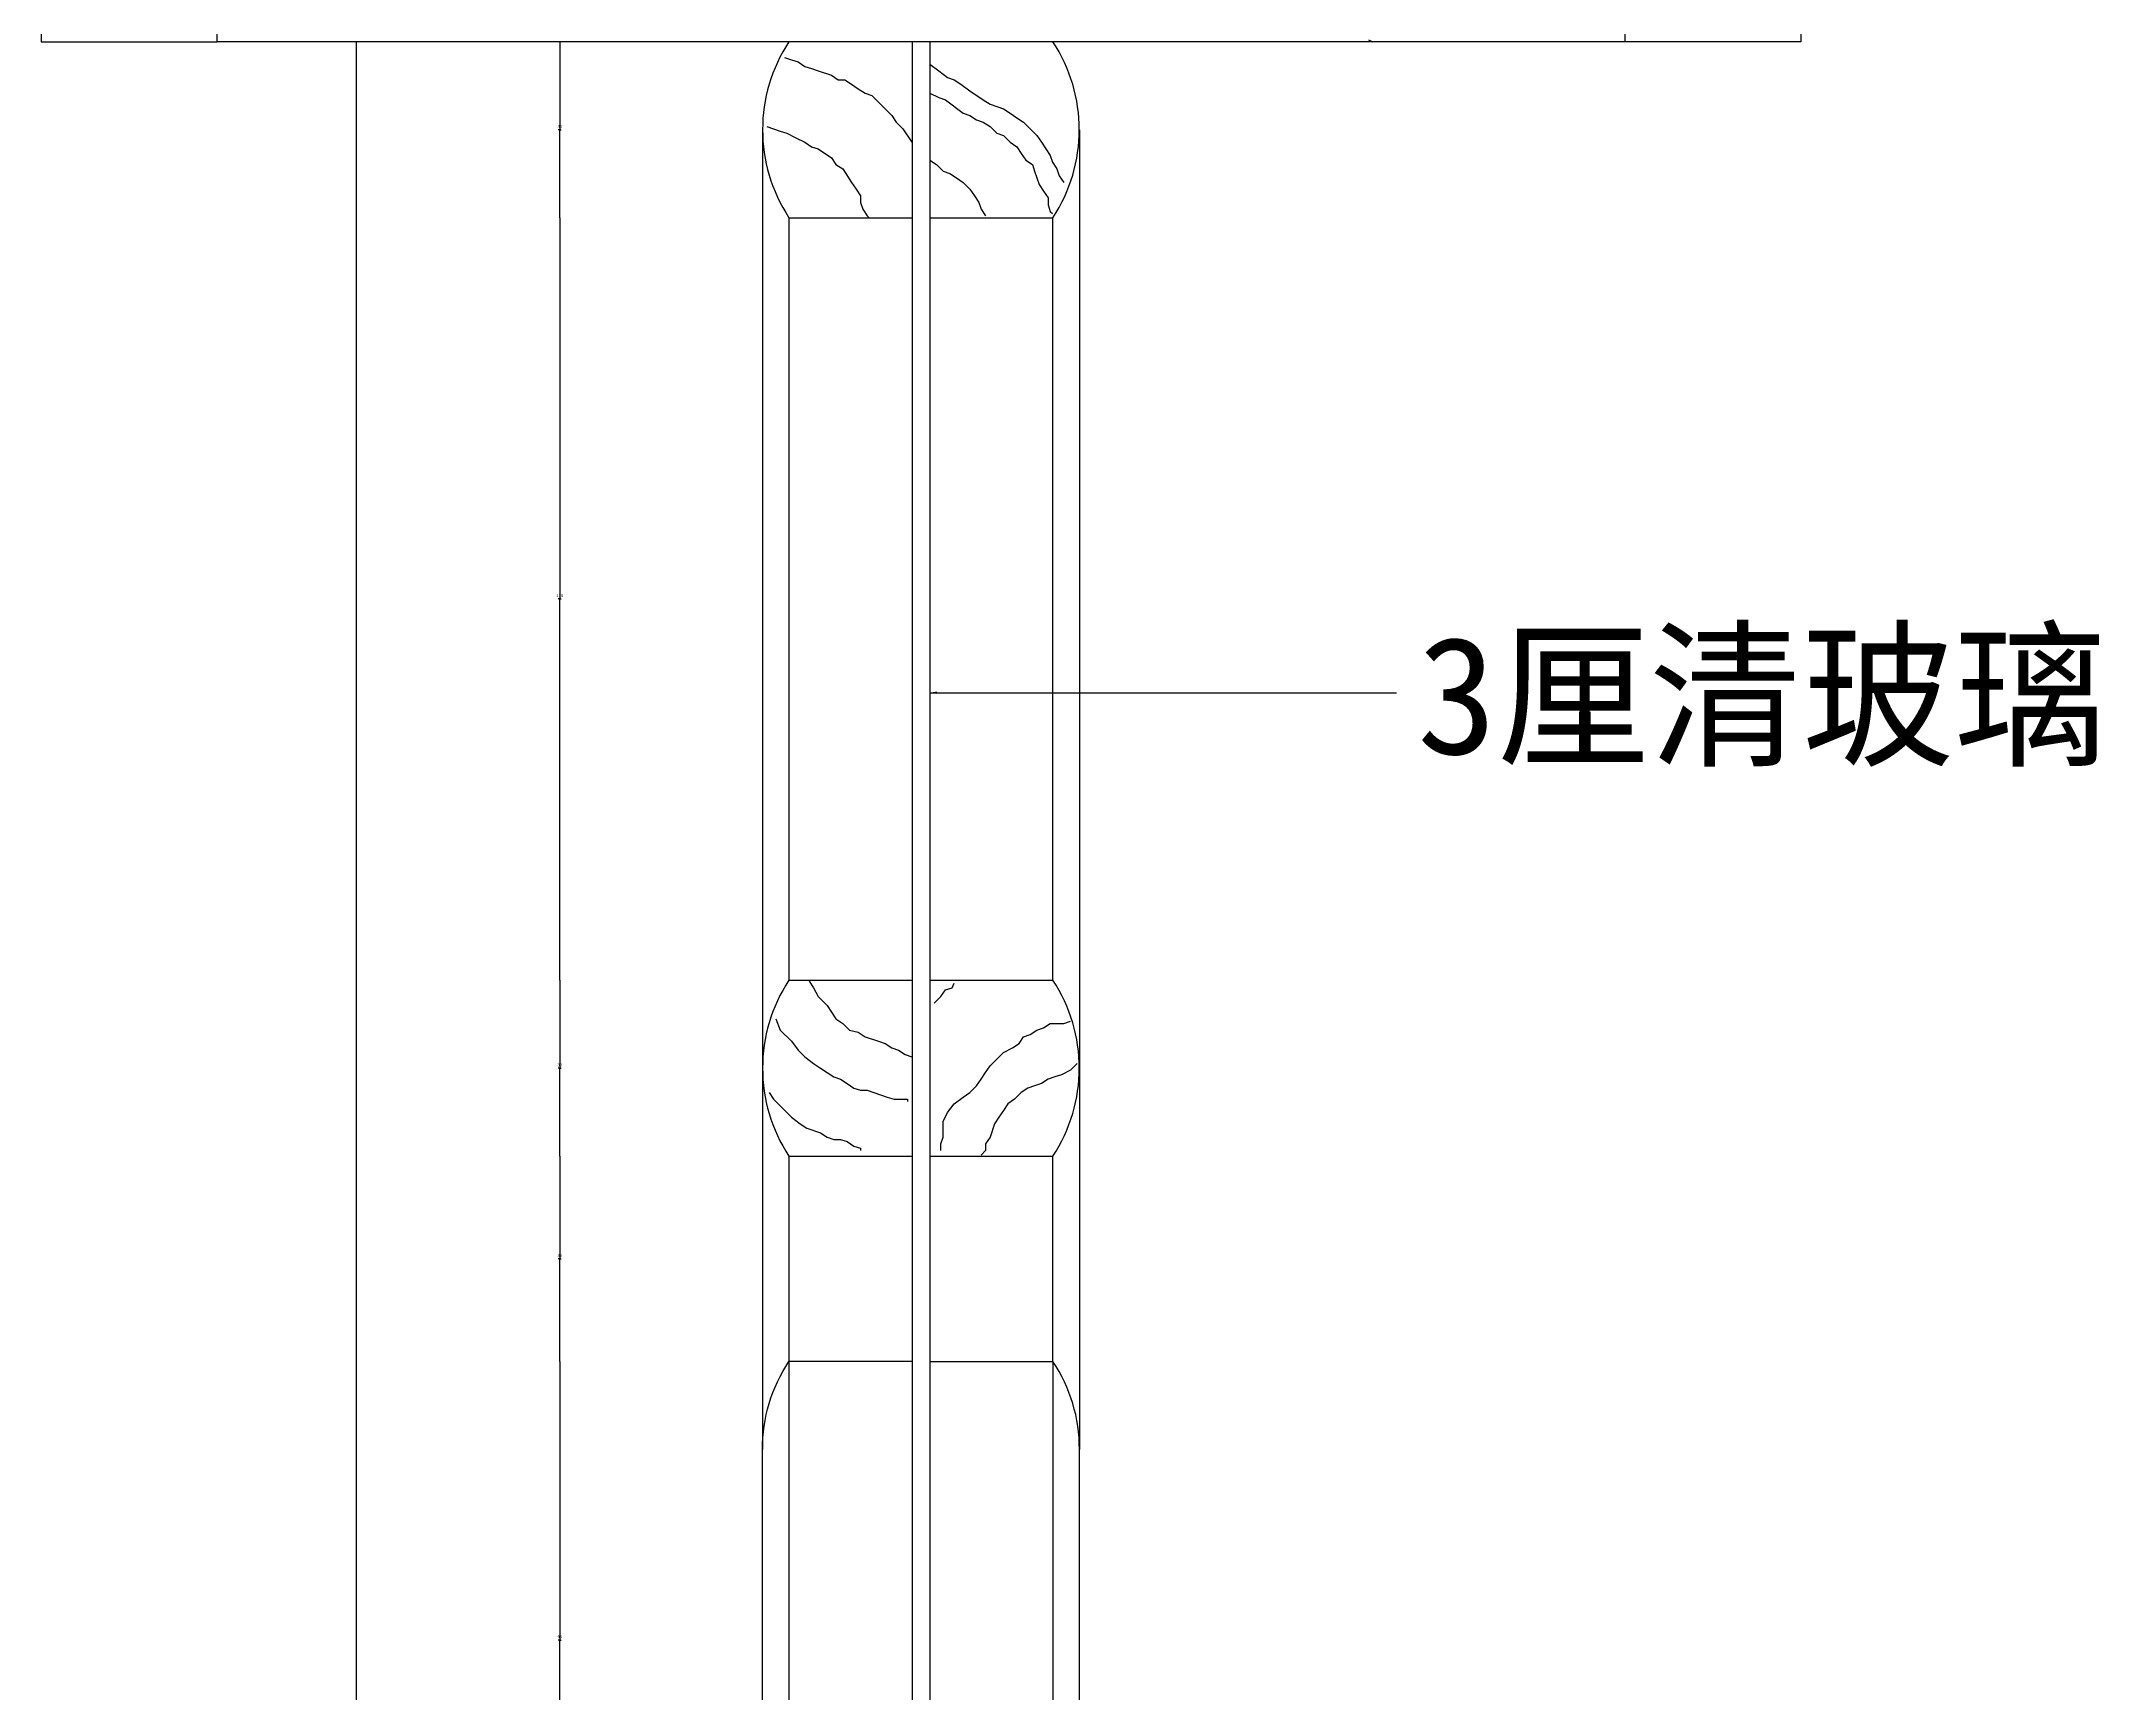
# Model space of a CAD drawing. Header units: metres. Extents: x 88 to 3581, y 92 to 4705.
# Drawn here: x 2782 to 3484, y 3076 to 3639 of the extents above; entities that cross this region are included whole.
import ezdxf

# ---------------------------------------------------------------- set-up
doc = ezdxf.new("R2010")
doc.units = ezdxf.units.M
for name, color, linetype in [('3', 3, 'Continuous'), ('4', 4, 'Continuous'), ('7', 7, 'Continuous'), ('BH', 3, 'Continuous'), ('DIM', 3, 'Continuous'), ('TEXT', 3, 'Continuous')]:
    doc.layers.add(name, color=color, linetype=linetype)
doc.dimstyles.get("Standard").update_dxf_attribs({"dimtxt": 2.5, "dimasz": 2.5, "dimexe": 1.25, "dimexo": 0.625, "dimtad": 1, "dimcen": 2.5, "dimazin": 3, "dimtfac": 1, "dimtmove": 0, "dimatfit": 3})

# ---------------------------------------------------------------- blocks, each defined once
blk = doc.blocks.new('*D1')
for p, q in [((2889.34, 3638.98), (2889.34, 2338.98)), ((2889.09, 2338.98), (2888.84, 2338.98)), ((2889.34, 1038.98), (2889.34, 2338.98)), ((2889.34, 2338.98), (2889.34, 2338.98)), ((2889.59, 2338.98), (2889.84, 2338.98))]:
    blk.add_line(p, q)
at = {"layer": 'Defpoints'}
for p in [(2889.34, 3638.98), (2889.34, 2338.98), (2889.34, 1038.98)]:
    blk.add_point(p, dxfattribs=at)
at = {"layer": 'DIM', "insert": (2889.34, 2340.105), "char_height": 1, "attachment_point": 5}
blk.add_mtext('1300', dxfattribs=at)
blk = doc.blocks.new('*D38')
for p, q in [((2958.78, 3578.98), (2958.78, 3448.98)), ((2958.53, 3448.98), (2958.28, 3448.98)), ((2958.78, 3318.98), (2958.78, 3448.98)), ((2958.78, 3448.98), (2958.78, 3448.98)), ((2959.03, 3448.98), (2959.28, 3448.98))]:
    blk.add_line(p, q)
at = {"layer": 'Defpoints'}
for p in [(2958.78, 3578.98), (2958.78, 3448.98), (2958.78, 3318.98)]:
    blk.add_point(p, dxfattribs=at)
at = {"layer": 'DIM', "insert": (2958.78, 3450.105), "char_height": 1, "attachment_point": 5}
blk.add_mtext('130', dxfattribs=at)
blk = doc.blocks.new('*D39')
for p, q in [((2958.78, 3188.98), (2958.78, 3093.98)), ((2958.53, 3093.98), (2958.28, 3093.98)), ((2958.78, 2998.98), (2958.78, 3093.98)), ((2958.78, 3093.98), (2958.78, 3093.98)), ((2959.03, 3093.98), (2959.28, 3093.98))]:
    blk.add_line(p, q)
at = {"layer": 'Defpoints'}
for p in [(2958.78, 3188.98), (2958.78, 3093.98), (2958.78, 2998.98)]:
    blk.add_point(p, dxfattribs=at)
at = {"layer": 'DIM', "insert": (2958.78, 3095.105), "char_height": 1, "attachment_point": 5}
blk.add_mtext('95', dxfattribs=at)
blk = doc.blocks.new('*D41')
for p, q in [((2958.78, 3258.98), (2958.78, 3223.98)), ((2958.53, 3223.98), (2958.28, 3223.98)), ((2958.78, 3188.98), (2958.78, 3223.98)), ((2958.78, 3223.98), (2958.78, 3223.98)), ((2959.03, 3223.98), (2959.28, 3223.98))]:
    blk.add_line(p, q)
at = {"layer": 'Defpoints'}
for p in [(2958.78, 3258.98), (2958.78, 3223.98), (2958.78, 3188.98)]:
    blk.add_point(p, dxfattribs=at)
at = {"layer": 'DIM', "insert": (2958.78, 3225.105), "char_height": 1, "attachment_point": 5}
blk.add_mtext('35', dxfattribs=at)
blk = doc.blocks.new('*D42')
for p, q in [((2958.78, 3318.98), (2958.78, 3288.98)), ((2958.53, 3288.98), (2958.28, 3288.98)), ((2958.78, 3258.98), (2958.78, 3288.98)), ((2958.78, 3288.98), (2958.78, 3288.98)), ((2959.03, 3288.98), (2959.28, 3288.98))]:
    blk.add_line(p, q)
at = {"layer": 'Defpoints'}
for p in [(2958.78, 3318.98), (2958.78, 3288.98), (2958.78, 3258.98)]:
    blk.add_point(p, dxfattribs=at)
at = {"layer": 'DIM', "insert": (2958.78, 3290.105), "char_height": 1, "attachment_point": 5}
blk.add_mtext('30', dxfattribs=at)
blk = doc.blocks.new('*D43')
for p, q in [((2958.78, 3638.98), (2958.78, 3608.98)), ((2958.53, 3608.98), (2958.28, 3608.98)), ((2958.78, 3578.98), (2958.78, 3608.98)), ((2958.78, 3608.98), (2958.78, 3608.98)), ((2959.03, 3608.98), (2959.28, 3608.98))]:
    blk.add_line(p, q)
at = {"layer": 'Defpoints'}
for p in [(2958.78, 3638.98), (2958.78, 3608.98), (2958.78, 3578.98)]:
    blk.add_point(p, dxfattribs=at)
at = {"layer": 'DIM', "insert": (2958.78, 3610.105), "char_height": 1, "attachment_point": 5}
blk.add_mtext('30', dxfattribs=at)

msp = doc.modelspace()

# ---------------------------------------------------------------- linework, layer by layer
at = {"layer": '3'}
for p, q in [((3027.89, 3608.98), (3027.89, 3158.98)), ((3135.97, 3608.98), (3135.97, 3158.98)), ((3036.93, 3188.98), (3036.93, 2998.98)), ((3126.93, 3188.98), (3126.93, 2998.98))]:
    msp.add_line(p, q, dxfattribs=at)
at = {"layer": '4'}
for p, q in [((3036.93, 3578.98), (3078.93, 3578.98)), ((3084.93, 3578.98), (3126.93, 3578.98)), ((3036.93, 3318.98), (3078.93, 3318.98)), ((3084.93, 3318.98), (3126.93, 3318.98)), ((3036.93, 3258.98), (3078.93, 3258.98)), ((3084.93, 3258.98), (3126.93, 3258.98))]:
    msp.add_line(p, q, dxfattribs=at)
for points in [[(2841.93, 3898.98), (2781.93, 3898.98), (2781.93, 3878.98), (2797.93, 3878.98), (2797.93, 3818.98), (2781.93, 3818.98), (2781.93, 3778.98), (2797.93, 3778.98), (2797.93, 3658.98), (2781.93, 3658.98), (2781.93, 3638.98), (2841.93, 3638.98)], [(3321.93, 3898.98), (3381.93, 3898.98), (3381.93, 3878.98), (3365.93, 3878.98), (3365.93, 3818.98), (3381.93, 3818.98), (3381.93, 3778.98), (3365.93, 3778.98), (3365.93, 3658.98), (3381.93, 3658.98), (3381.93, 3638.98), (3321.93, 3638.98)], [(3321.93, 3686.98), (3321.93, 3638.98), (2841.93, 3638.98), (2841.93, 3686.98)]]:
    msp.add_lwpolyline(points, dxfattribs=at)
for points in [[(3036.93, 3638.98, 0.3), (3036.93, 3578.98), (3036.93, 3318.98, 0.3), (3036.93, 3258.98), (3036.93, 3188.98)], [(3126.93, 3188.98), (3126.93, 3258.98, 0.3), (3126.93, 3318.98), (3126.93, 3578.98, 0.3), (3126.93, 3638.98, 0.3)], [(3036.93, 2998.98, -0.15), (3027.89, 3028.98), (3027.89, 3158.98, -0.15), (3036.93, 3188.98, -0.15)], [(3126.93, 2998.98, 0.15), (3135.97, 3028.98), (3135.97, 3158.98, 0.15), (3126.93, 3188.98, 0.15)]]:
    msp.add_lwpolyline(points, format="xyb", dxfattribs=at)
at = {"layer": '7'}
for p, q in [((3078.93, 3638.98), (3078.93, 1098.98)), ((3084.93, 3638.98), (3084.93, 1098.98)), ((3078.93, 3188.98), (3036.93, 3188.98)), ((3084.93, 3188.98), (3126.93, 3188.98))]:
    msp.add_line(p, q, dxfattribs=at)
at = {"layer": 'BH'}
for p, q in [((3234.58, 3639.63), (3236.03, 3638.9)), ((3035.46, 3633.62), (3037.74, 3632.86)), ((3037.74, 3632.86), (3040.02, 3632.1)), ((3040.02, 3632.1), (3042.31, 3630.58)), ((3042.31, 3630.58), (3044.59, 3629.82)), ((3044.59, 3629.82), (3046.88, 3629.06)), ((3046.88, 3629.06), (3051.44, 3627.54)), ((3084.94, 3631.34), (3087.98, 3629.06)), ((3087.98, 3629.06), (3091.03, 3626.78)), ((3051.44, 3627.54), (3053.73, 3626.01)), ((3053.73, 3626.01), (3056.01, 3626.01)), ((3056.01, 3626.01), (3058.29, 3624.49)), ((3058.29, 3624.49), (3060.58, 3622.97)), ((3060.58, 3622.97), (3062.86, 3621.45)), ((3062.86, 3621.45), (3065.14, 3620.69)), ((3065.14, 3620.69), (3067.43, 3618.41)), ((3084.94, 3621.45), (3087.98, 3619.93)), ((3091.03, 3626.78), (3093.31, 3626.01)), ((3093.31, 3626.01), (3095.59, 3624.49)), ((3095.59, 3624.49), (3098.64, 3622.21)), ((3098.64, 3622.21), (3103.21, 3619.17)), ((3067.43, 3618.41), (3069.71, 3616.13)), ((3069.71, 3616.13), (3072, 3613.84)), ((3072, 3613.84), (3073.52, 3611.56)), ((3087.98, 3619.93), (3090.26, 3619.17)), ((3090.26, 3619.17), (3096.35, 3614.6)), ((3096.35, 3614.6), (3098.64, 3613.84)), ((3098.64, 3613.84), (3100.92, 3612.32)), ((3103.21, 3619.17), (3105.49, 3617.65)), ((3105.49, 3617.65), (3107.77, 3616.89)), ((3107.77, 3616.89), (3110.06, 3616.13)), ((3110.06, 3616.13), (3112.34, 3614.6)), ((3112.34, 3614.6), (3114.62, 3613.08)), ((3029.37, 3610.04), (3031.65, 3609.28)), ((3031.65, 3609.28), (3033.94, 3608.52)), ((3033.94, 3608.52), (3036.22, 3607.76)), ((3036.22, 3607.76), (3039.26, 3606.24)), ((3073.52, 3611.56), (3075.8, 3609.28)), ((3075.8, 3609.28), (3078.85, 3604.72)), ((3100.92, 3612.32), (3103.21, 3611.56)), ((3103.21, 3611.56), (3105.49, 3610.04)), ((3105.49, 3610.04), (3107.77, 3607.76)), ((3107.77, 3607.76), (3110.06, 3607)), ((3110.06, 3607), (3112.34, 3604.72)), ((3114.62, 3613.08), (3116.91, 3611.56)), ((3116.91, 3611.56), (3119.19, 3609.28)), ((3119.19, 3609.28), (3121.47, 3607)), ((3121.47, 3607), (3123, 3604.72)), ((3039.26, 3606.24), (3042.31, 3604.72)), ((3042.31, 3604.72), (3044.59, 3603.19)), ((3044.59, 3603.19), (3046.88, 3602.43)), ((3046.88, 3602.43), (3051.44, 3599.39)), ((3112.34, 3604.72), (3114.62, 3603.19)), ((3114.62, 3603.19), (3116.15, 3600.91)), ((3116.15, 3600.91), (3117.67, 3598.63)), ((3123, 3604.72), (3124.52, 3602.43)), ((3124.52, 3602.43), (3126.04, 3600.15)), ((3126.04, 3600.15), (3126.8, 3597.87)), ((3051.44, 3599.39), (3052.97, 3597.11)), ((3052.97, 3597.11), (3055.25, 3595.59)), ((3055.25, 3595.59), (3058.29, 3591.02)), ((3084.94, 3598.63), (3087.22, 3597.11)), ((3087.22, 3597.11), (3089.5, 3594.83)), ((3089.5, 3594.83), (3091.79, 3594.07)), ((3091.79, 3594.07), (3094.07, 3592.54)), ((3094.07, 3592.54), (3096.35, 3591.02)), ((3117.67, 3598.63), (3119.95, 3597.11)), ((3119.95, 3597.11), (3120.71, 3594.83)), ((3120.71, 3594.83), (3122.24, 3590.26)), ((3126.8, 3597.87), (3128.33, 3595.59)), ((3128.33, 3595.59), (3129.09, 3593.3)), ((3129.09, 3593.3), (3130.61, 3591.02)), ((3058.29, 3591.02), (3059.82, 3588.74)), ((3059.82, 3588.74), (3061.34, 3586.46)), ((3061.34, 3586.46), (3061.34, 3584.18)), ((3096.35, 3591.02), (3098.64, 3588.74)), ((3098.64, 3588.74), (3100.16, 3586.46)), ((3100.16, 3586.46), (3101.68, 3584.18)), ((3122.24, 3590.26), (3123.76, 3587.98)), ((3123.76, 3587.98), (3125.28, 3585.7)), ((3125.28, 3585.7), (3125.28, 3583.42)), ((3061.34, 3584.18), (3062.1, 3581.89)), ((3062.1, 3581.89), (3063.62, 3579.61)), ((3063.62, 3579.61), (3064.38, 3578.85)), ((3101.68, 3584.18), (3102.44, 3581.89)), ((3102.44, 3581.89), (3103.97, 3579.61)), ((3125.28, 3583.42), (3126.04, 3581.13)), ((3126.04, 3581.13), (3126.8, 3580.37)), ((3043.83, 3318.69), (3045.35, 3316.41)), ((3045.35, 3316.41), (3046.88, 3313.37)), ((3046.88, 3313.37), (3049.92, 3310.33)), ((3086.46, 3311.09), (3088.74, 3313.37)), ((3088.74, 3313.37), (3090.26, 3315.65)), ((3090.26, 3315.65), (3092.55, 3316.41)), ((3092.55, 3316.41), (3093.31, 3317.93)), ((3032.41, 3305.76), (3033.94, 3301.96)), ((3049.92, 3310.33), (3051.44, 3308.04)), ((3051.44, 3308.04), (3052.97, 3305.76)), ((3052.97, 3305.76), (3055.25, 3304.24)), ((3130.61, 3304.24), (3132.89, 3305)), ((3033.94, 3301.96), (3037.74, 3298.15)), ((3037.74, 3298.15), (3040.02, 3295.11)), ((3055.25, 3304.24), (3057.53, 3301.96)), ((3057.53, 3301.96), (3060.58, 3301.2)), ((3060.58, 3301.2), (3062.86, 3299.68)), ((3062.86, 3299.68), (3067.43, 3298.15)), ((3067.43, 3298.15), (3069.71, 3297.39)), ((3115.38, 3297.39), (3116.91, 3299.68)), ((3116.91, 3299.68), (3119.19, 3300.44)), ((3119.19, 3300.44), (3121.47, 3301.96)), ((3121.47, 3301.96), (3123.76, 3302.72)), ((3123.76, 3302.72), (3126.04, 3304.24)), ((3126.04, 3304.24), (3130.61, 3304.24)), ((3040.02, 3295.11), (3042.31, 3292.83)), ((3042.31, 3292.83), (3045.35, 3290.55)), ((3069.71, 3297.39), (3072, 3295.87)), ((3072, 3295.87), (3074.28, 3295.11)), ((3074.28, 3295.11), (3076.56, 3293.59)), ((3076.56, 3293.59), (3078.85, 3292.83)), ((3105.49, 3289.79), (3107.77, 3292.07)), ((3107.77, 3292.07), (3110.06, 3294.35)), ((3110.06, 3294.35), (3113.1, 3295.87)), ((3113.1, 3295.87), (3115.38, 3297.39)), ((3045.35, 3290.55), (3047.64, 3289.03)), ((3047.64, 3289.03), (3049.92, 3287.5)), ((3049.92, 3287.5), (3052.2, 3285.98)), ((3052.2, 3285.98), (3054.49, 3285.22)), ((3054.49, 3285.22), (3056.77, 3283.7)), ((3100.92, 3282.94), (3102.44, 3285.22)), ((3102.44, 3285.22), (3103.97, 3287.5)), ((3103.97, 3287.5), (3105.49, 3289.79)), ((3125.28, 3285.22), (3123, 3283.7)), ((3127.56, 3285.98), (3125.28, 3285.22)), ((3129.85, 3286.74), (3127.56, 3285.98)), ((3132.89, 3288.26), (3129.85, 3286.74)), ((3135.18, 3290.55), (3132.89, 3288.26)), ((3030.13, 3280.66), (3031.65, 3278.38)), ((3031.65, 3278.38), (3034.7, 3275.33)), ((3056.77, 3283.7), (3059.05, 3282.18)), ((3059.05, 3282.18), (3061.34, 3281.42)), ((3061.34, 3281.42), (3063.62, 3281.42)), ((3063.62, 3281.42), (3065.91, 3280.66)), ((3065.91, 3280.66), (3068.19, 3279.9)), ((3068.19, 3279.9), (3070.47, 3279.14)), ((3070.47, 3279.14), (3072.76, 3278.38)), ((3072.76, 3278.38), (3077.32, 3278.38)), ((3077.32, 3278.38), (3077.32, 3277.62)), ((3091.03, 3273.81), (3093.31, 3276.85)), ((3093.31, 3276.85), (3096.35, 3279.14)), ((3096.35, 3279.14), (3098.64, 3280.66)), ((3098.64, 3280.66), (3100.92, 3282.94)), ((3111.58, 3276.85), (3110.06, 3274.57)), ((3113.86, 3278.38), (3111.58, 3276.85)), ((3116.15, 3280.66), (3113.86, 3278.38)), ((3118.43, 3282.18), (3116.15, 3280.66)), ((3120.71, 3282.94), (3118.43, 3282.18)), ((3123, 3283.7), (3120.71, 3282.94)), ((3034.7, 3275.33), (3037.74, 3272.29)), ((3037.74, 3272.29), (3040.79, 3270.01)), ((3040.79, 3270.01), (3043.07, 3268.49)), ((3089.5, 3270.77), (3091.03, 3273.81)), ((3089.5, 3265.44), (3089.5, 3270.77)), ((3107.01, 3270.01), (3105.49, 3265.44)), ((3108.53, 3272.29), (3107.01, 3270.01)), ((3110.06, 3274.57), (3108.53, 3272.29)), ((3043.07, 3268.49), (3047.64, 3266.97)), ((3047.64, 3266.97), (3049.92, 3265.44)), ((3049.92, 3265.44), (3052.2, 3264.68)), ((3052.2, 3264.68), (3054.49, 3264.68)), ((3054.49, 3264.68), (3056.77, 3263.92)), ((3056.77, 3263.92), (3059.05, 3262.4)), ((3088.74, 3263.16), (3089.5, 3265.44)), ((3088.74, 3260.88), (3088.74, 3263.16)), ((3105.49, 3265.44), (3103.97, 3263.16)), ((3103.97, 3263.16), (3103.97, 3260.88)), ((3059.05, 3262.4), (3061.34, 3261.64)), ((3061.34, 3261.64), (3061.34, 3260.88)), ((3103.97, 3260.88), (3102.44, 3259.36))]:
    msp.add_line(p, q, dxfattribs=at)

# ---------------------------------------------------------------- texts
at = {"layer": 'TEXT'}
msp.add_text('3厘清玻璃', height=40, dxfattribs=at).set_placement((3251.09, 3396.08))

# ---------------------------------------------------------------- dimensions: what is measured, and where the dimension line sits
at = {"layer": 'DIM'}
for base, p1, p2, text, picture, middle in [((2889.34, 2338.98), (2889.34, 3638.98), (2889.34, 1038.98), '1300', '*D1', (2889.34, 2340.105)), ((2958.78, 3608.98), (2958.78, 3638.98), (2958.78, 3578.98), '30', '*D43', (2958.78, 3610.105)), ((2958.78, 3448.98), (2958.78, 3578.98), (2958.78, 3318.98), '130', '*D38', (2958.78, 3450.105)), ((2958.78, 3288.98), (2958.78, 3318.98), (2958.78, 3258.98), '30', '*D42', (2958.78, 3290.105)), ((2958.78, 3223.98), (2958.78, 3258.98), (2958.78, 3188.98), '35', '*D41', (2958.78, 3225.105)), ((2958.78, 3093.98), (2958.78, 3188.98), (2958.78, 2998.98), '95', '*D39', (2958.78, 3095.105))]:
    dim = msp.add_linear_dim(base=base, p1=p1, p2=p2, text=text, dimstyle='Standard', dxfattribs=at)
    dim.commit()
    dim.dimension.update_dxf_attribs({"geometry": picture, "text_midpoint": middle})

# ---------------------------------------------------------------- leaders
msp.add_leader([(3084.94, 3417.01), (3244.11, 3417.01)], dimstyle='Standard', dxfattribs=at)

doc.saveas('drawing.dxf')
